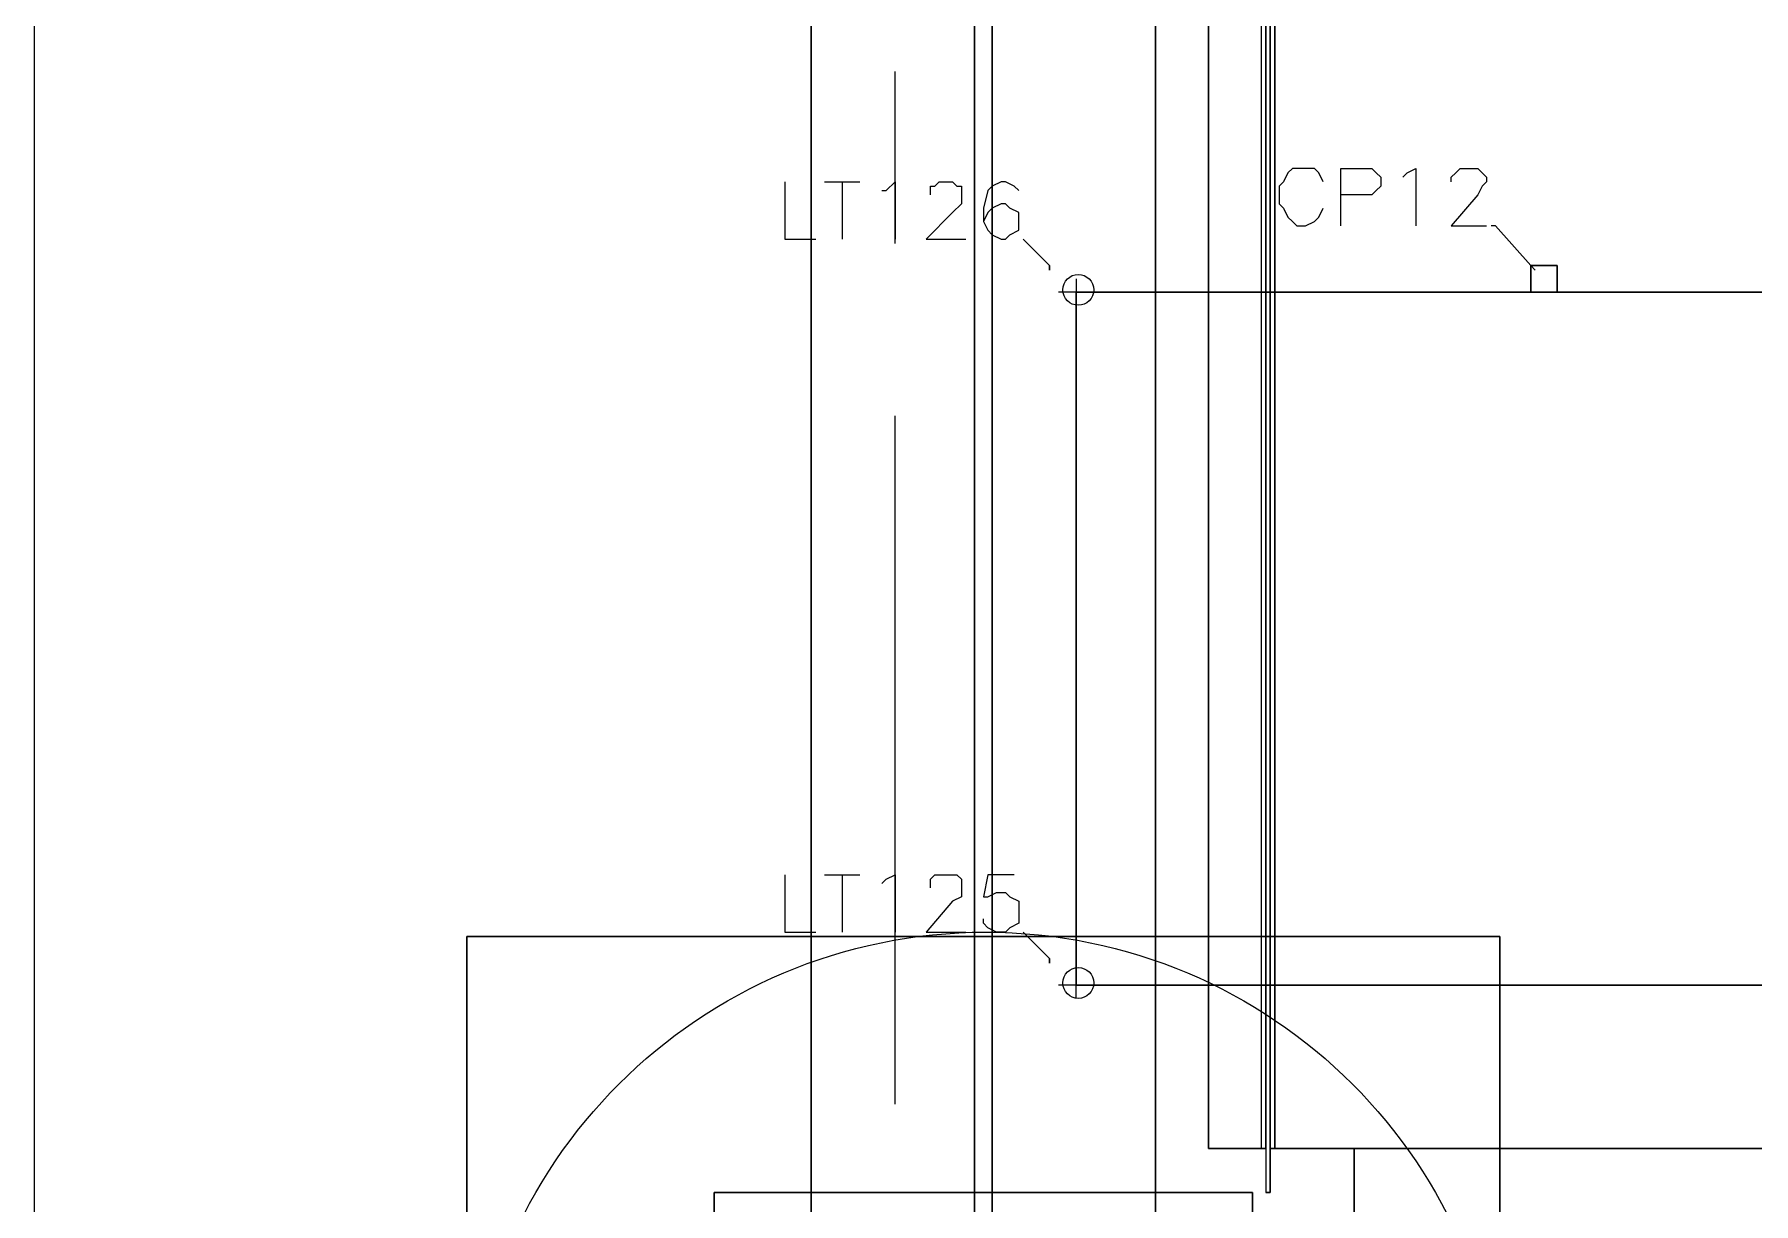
# Model space of a CAD drawing. Header units: metres. Extents: x 114 to 218, y 8 to 180.
# Drawn here: x 126.49 to 132.48, y 79.74 to 83.82 of the extents above; entities that cross this region are included whole.
import ezdxf

# ---------------------------------------------------------------- set-up
doc = ezdxf.new("R2010")
doc.units = ezdxf.units.M
doc.header["$MEASUREMENT"] = 0
for name, color, linetype in [('A-TFP-CONTROL', 7, 'Continuous'), ('A_GRID', 7, 'Continuous'), ('E-LIGHT', 7, 'Continuous'), ('E-LIGHT-CLRANCE', 7, 'Continuous'), ('E-TFP-LIGHT', 7, 'Continuous'), ('M-RA2S-Conn', 7, 'Continuous'), ('M-RA2S-Rect', 7, 'Continuous'), ('S-3D-BEAM', 7, 'Continuous'), ('S-3D-FTNG', 7, 'Continuous'), ('S-3D-PILR', 7, 'Continuous'), ('S-3D-SLAB', 7, 'Continuous'), ('S-3D-Steel', 7, 'Continuous')]:
    doc.layers.add(name, color=color, linetype=linetype)

msp = doc.modelspace()

# ---------------------------------------------------------------- linework, layer by layer
at = {"layer": 'A-TFP-CONTROL', "color": 1, "true_color": 0xff0000}
for points in [[(130.9805, 83.3023), (130.9651, 83.333), (130.9497, 83.3484), (130.919, 83.3484), (130.8882, 83.3484), (130.8728, 83.3484), (130.8574, 83.333), (130.8421, 83.3023), (130.8267, 83.2869), (130.8267, 83.2254), (130.8421, 83.21), (130.8574, 83.1792), (130.8728, 83.1638), (130.8882, 83.1485), (130.919, 83.1485), (130.9497, 83.1638), (130.9651, 83.1792), (130.9805, 83.21)], [(131.042, 83.1485), (131.042, 83.3484), (131.1189, 83.3484), (131.1497, 83.3484), (131.1651, 83.333), (131.1805, 83.3177), (131.1805, 83.2869), (131.1651, 83.2715), (131.1497, 83.2561), (131.1189, 83.2561), (131.042, 83.2561)], [(131.2574, 83.3177), (131.2728, 83.333), (131.3035, 83.3484), (131.3035, 83.1485)], [(131.4266, 83.3023), (131.4266, 83.3177), (131.4419, 83.333), (131.4573, 83.3484), (131.4727, 83.3484), (131.5035, 83.3484), (131.5188, 83.3484), (131.5342, 83.333), (131.5496, 83.3177), (131.5496, 83.3023), (131.5342, 83.2869), (131.5188, 83.2561), (131.4266, 83.1485), (131.5496, 83.1485)], [(131.7034, 83.01), (131.5804, 83.1485), (131.565, 83.1485)], [(131.7957, 83.01), (131.7034, 83.01), (131.7034, 82.9177), (131.7034, 83.01), (131.7957, 83.01)], [(131.7034, 83.01), (131.7034, 83.01)], [(131.7034, 83.01), (131.7034, 83.01)], [(131.7034, 83.01), (131.7188, 82.9946), (131.7188, 82.9946), (131.7034, 83.01), (131.7034, 83.01)], [(131.7957, 82.9177), (131.7957, 83.01), (131.7957, 82.9177)], [(131.7957, 83.01), (131.7957, 83.01)], [(131.7957, 83.01), (131.7957, 83.01)], [(131.7957, 82.9177), (131.7034, 82.9177), (131.7957, 82.9177)], [(131.7034, 82.9177), (131.7034, 82.9177)], [(131.7034, 82.9177), (131.7034, 82.9177)], [(131.7957, 82.9177), (131.7957, 82.9177)]]:
    msp.add_lwpolyline(points, dxfattribs=at)
at = {"layer": 'A_GRID', "color": 1, "true_color": 0xff0000}
for points in [[(129.4885, 83.0869), (129.4885, 83.6868)], [(129.4885, 80.0875), (129.4885, 82.487)]]:
    msp.add_lwpolyline(points, dxfattribs=at)
at = {"layer": 'E-LIGHT', "color": 5, "true_color": 0x0000ff}
for points in [[(130.1191, 80.5028), (130.1191, 82.9177), (134.9182, 82.9177), (134.9182, 80.5028), (134.9182, 82.9177), (130.1191, 82.9177), (130.1191, 80.5028)], [(130.1191, 82.9177), (130.1191, 82.9177)], [(130.1191, 82.9177), (130.1191, 82.9177)], [(134.9182, 80.5028), (130.1191, 80.5028), (134.9182, 80.5028)], [(130.1191, 80.5028), (130.1191, 80.5028)], [(130.1191, 80.5028), (130.1191, 80.5028)]]:
    msp.add_lwpolyline(points, dxfattribs=at)
at = {"layer": 'E-LIGHT-CLRANCE', "color": 150, "true_color": 0x007fff}
for points in [[(130.1191, 80.5028), (130.1191, 82.9177), (134.9182, 82.9177), (134.9182, 80.5028), (134.9182, 82.9177), (130.1191, 82.9177), (130.1191, 80.5028)], [(130.1191, 82.9177), (130.1191, 82.9177)], [(130.1191, 82.9177), (130.1191, 82.9177)], [(134.9182, 80.5028), (130.1191, 80.5028), (134.9182, 80.5028)], [(130.1191, 80.5028), (130.1191, 80.5028)], [(130.1191, 80.5028), (130.1191, 80.5028)]]:
    msp.add_lwpolyline(points, dxfattribs=at)
at = {"layer": 'E-TFP-LIGHT', "color": 5, "true_color": 0x0000ff}
for points in [[(129.1039, 83.3023), (129.1039, 83.1023), (129.2116, 83.1023)], [(129.2424, 83.3023), (129.3654, 83.3023)], [(129.3039, 83.3023), (129.3039, 83.1023)], [(129.4423, 83.2715), (129.4577, 83.2715), (129.4885, 83.3023), (129.4885, 83.1023)], [(129.6115, 83.2561), (129.6115, 83.2715), (129.6115, 83.2869), (129.6269, 83.2869), (129.6423, 83.3023), (129.6884, 83.3023), (129.7038, 83.2869), (129.7192, 83.2869), (129.7192, 83.2715), (129.7192, 83.2408), (129.7192, 83.2254), (129.6884, 83.1946), (129.5961, 83.1023), (129.7346, 83.1023)], [(129.9192, 83.2715), (129.9038, 83.2869), (129.873, 83.3023), (129.8576, 83.3023), (129.8269, 83.2869), (129.8115, 83.2715), (129.7961, 83.21), (129.7961, 83.1638), (129.8115, 83.1331), (129.8269, 83.1177), (129.8576, 83.1023), (129.873, 83.1023), (129.8884, 83.1177), (129.9192, 83.1331), (129.9192, 83.1638), (129.9192, 83.1946), (129.8884, 83.21), (129.873, 83.2254), (129.8576, 83.2254), (129.8269, 83.21), (129.8115, 83.1946), (129.7961, 83.1638)], [(130.0268, 83.01), (129.9345, 83.1023)], [(130.0268, 83.01), (130.0268, 82.9946), (130.0268, 82.9946), (130.0268, 83.01), (130.0268, 83.01)], [(130.1191, 82.8562), (130.1191, 82.9177), (130.0576, 82.9177)], [(130.1191, 82.9639), (130.1191, 82.9177), (130.1653, 82.9177)], [(130.1191, 82.9177), (130.1191, 82.9177)], [(130.1191, 82.9177), (130.1191, 82.9177)], [(130.1653, 82.9177), (130.1653, 82.9177)], [(129.1039, 80.8874), (129.1039, 80.6874), (129.2116, 80.6874)], [(129.2424, 80.8874), (129.3654, 80.8874)], [(129.3039, 80.8874), (129.3039, 80.6874)], [(129.4423, 80.8566), (129.4577, 80.872), (129.4885, 80.8874), (129.4885, 80.6874)], [(129.6115, 80.8412), (129.6115, 80.8566), (129.6115, 80.872), (129.6269, 80.8874), (129.6423, 80.8874), (129.6884, 80.8874), (129.7038, 80.8874), (129.7192, 80.872), (129.7192, 80.8566), (129.7192, 80.8412), (129.7192, 80.8104), (129.6884, 80.7951), (129.5961, 80.6874), (129.7346, 80.6874)], [(129.9038, 80.8874), (129.8115, 80.8874), (129.7961, 80.8104), (129.8115, 80.8104), (129.8422, 80.8258), (129.873, 80.8258), (129.8884, 80.8104), (129.9192, 80.7951), (129.9192, 80.7643), (129.9192, 80.7489), (129.9192, 80.7181), (129.8884, 80.7028), (129.873, 80.6874), (129.8422, 80.6874), (129.8115, 80.7028), (129.7961, 80.7181), (129.7961, 80.7335)], [(130.0268, 80.5951), (129.9345, 80.6874)], [(130.0268, 80.5951), (130.0268, 80.5797), (130.0268, 80.5797), (130.0268, 80.5951), (130.0268, 80.5951)], [(130.1191, 80.549), (130.1191, 80.5028), (130.1653, 80.5028)], [(130.1191, 80.4567), (130.1191, 80.5028), (130.0576, 80.5028)], [(130.1191, 80.5028), (130.1191, 80.5028)], [(130.1191, 80.5028), (130.1191, 80.5028)], [(130.1653, 80.5028), (130.1653, 80.5028)]]:
    msp.add_lwpolyline(points, dxfattribs=at)
for centre in [(130.1268, 82.9254), (130.1268, 80.5105)]:
    msp.add_circle(centre, 0.0538, dxfattribs=at)
at = {"layer": 'M-RA2S-Conn', "color": 6, "true_color": 0xff00ff}
for points in [[(130.7959, 89.2704), (130.7959, 89.2704), (130.7805, 89.2704), (130.7805, 79.7799), (130.7959, 79.7799), (130.7959, 89.2704), (130.7805, 89.2704)], [(130.7805, 89.2704), (130.7805, 79.7799)], [(130.7959, 89.2704), (130.7959, 79.7799)], [(130.7805, 79.9337), (130.7651, 79.9337), (130.7651, 89.132), (130.7805, 89.132)], [(130.7651, 89.132), (130.7805, 89.132), (130.7805, 79.9337), (130.7651, 79.9337), (130.7651, 89.132)], [(130.7805, 79.9337), (130.7805, 79.9337), (130.7805, 89.132)], [(130.8113, 79.9337), (130.7959, 79.9337), (130.8113, 79.9337), (130.8113, 89.132), (130.7959, 89.132), (130.8113, 89.132), (130.8113, 79.9337)], [(130.7959, 89.132), (130.7959, 79.9337), (130.7959, 89.132)], [(130.7651, 79.9337), (130.7651, 79.9337)], [(130.7651, 79.9337), (130.7651, 79.9337)], [(130.7805, 79.9337), (130.7805, 79.9337)], [(130.7959, 79.9337), (130.7959, 79.9337)], [(130.8113, 79.9337), (130.8113, 79.9337)], [(130.7959, 79.7799), (130.7805, 79.7799)], [(130.7805, 79.7799), (130.7805, 79.7799)], [(130.7805, 79.7799), (130.7805, 79.7799)], [(130.7959, 79.7799), (130.7959, 79.7799)]]:
    msp.add_lwpolyline(points, dxfattribs=at)
at = {"layer": 'M-RA2S-Rect', "color": 6, "true_color": 0xff00ff}
for points in [[(130.5806, 79.9337), (130.5806, 89.132), (130.5806, 79.9337), (130.7805, 79.9337), (130.5806, 79.9337)], [(130.7805, 79.9337), (130.7805, 89.132), (130.7805, 79.9337)], [(130.7959, 89.132), (130.7959, 79.9337), (130.7959, 89.132), (136.3949, 89.132), (130.7959, 89.132)], [(130.5806, 79.9337), (130.5806, 79.9337)], [(130.5806, 79.9337), (130.5806, 79.9337)], [(130.7805, 79.9337), (130.7805, 79.9337)], [(130.7805, 79.9337), (130.7805, 79.9337)], [(136.3949, 79.9337), (130.7959, 79.9337), (136.3949, 79.9337)], [(130.7959, 79.9337), (130.7959, 79.9337)], [(131.0882, 79.9337), (141.2862, 79.9337), (131.0882, 79.9337)], [(131.0882, 79.9337), (131.0882, 79.1338), (131.0882, 79.9337)], [(131.0882, 79.9337), (131.0882, 79.9337)]]:
    msp.add_lwpolyline(points, dxfattribs=at)
at = {"layer": 'S-3D-BEAM', "color": 4, "true_color": 0x00ffff}
for points in [[(129.1962, 107.2209), (130.396, 107.2209), (130.396, 107.2209), (130.396, 79.3184), (129.1962, 79.3184), (129.1962, 107.2209)], [(129.1962, 79.3184), (129.1962, 107.2209), (129.1962, 79.3184)], [(129.7653, 107.2209), (129.1962, 107.2209), (129.1962, 107.2209), (129.1962, 79.3184), (129.7653, 79.3184), (129.7653, 107.2209)], [(129.1962, 107.2209), (129.7653, 107.2209), (129.7653, 107.2209), (129.7653, 79.3184), (129.1962, 79.3184), (129.1962, 107.2209)], [(129.1962, 79.3184), (129.1962, 107.2209), (129.1962, 79.3184)], [(130.396, 107.2209), (129.1962, 107.2209), (129.1962, 107.2209), (129.1962, 79.3184), (130.396, 79.3184), (130.396, 107.2209)], [(129.8269, 107.2209), (130.396, 107.2209), (129.8269, 107.2209), (129.8269, 107.2209), (129.8269, 79.3184), (130.396, 79.3184), (130.396, 107.2209), (129.1962, 107.2209), (129.7653, 107.2209)], [(129.7653, 79.3184), (129.7653, 107.2209), (129.7653, 79.3184)], [(129.8269, 107.2209), (130.396, 107.2209), (130.396, 107.2209), (130.396, 79.3184), (129.8269, 79.3184), (129.8269, 107.2209)], [(129.8269, 79.3184), (129.8269, 107.2209), (129.8269, 79.3184)], [(130.396, 79.3184), (130.396, 107.2209), (130.396, 79.3184)], [(130.396, 79.3184), (130.396, 107.2209), (130.396, 79.3184)]]:
    msp.add_lwpolyline(points, dxfattribs=at)
at = {"layer": 'S-3D-FTNG', "color": 254, "true_color": 0xdcdcdc}
for points in [[(127.9964, 80.672), (131.5957, 80.672), (131.5957, 77.0727), (127.9964, 77.0727), (127.9964, 80.672), (127.9964, 77.0727), (131.5957, 77.0727), (131.5957, 80.672), (127.9964, 80.672)], [(127.9964, 80.672), (127.9964, 80.672)], [(131.5957, 80.672), (131.5957, 80.672)]]:
    msp.add_lwpolyline(points, dxfattribs=at)
at = {"layer": 'S-3D-PILR', "color": 8, "true_color": 0x808080}
msp.add_lwpolyline([(129.7961, 80.672), (129.7961, 80.672)], dxfattribs=at)
msp.add_circle((129.8038, 78.88), 1.8073, dxfattribs=at)
msp.add_circle((129.8038, 78.88), 1.8073, dxfattribs=at)
at = {"layer": 'S-3D-SLAB', "color": 51, "true_color": 0xffff7f}
for points in [[(126.489, 23.4674), (126.489, 163.0719)], [(126.489, 23.4674), (126.489, 163.0719), (202.5978, 163.0719), (202.5978, 106.8671), (197.5064, 106.8671), (197.5064, 104.4983), (198.1063, 104.4983), (198.1063, 100.4837), (197.5064, 100.4837), (197.5064, 79.6722), (202.5978, 79.6722), (202.5978, 23.4674), (126.489, 23.4674)]]:
    msp.add_lwpolyline(points, dxfattribs=at)
at = {"layer": 'S-3D-Steel', "color": 4, "true_color": 0x00ffff}
for points in [[(128.8578, 79.7799), (128.8578, 77.9648), (130.7344, 77.9648), (130.7344, 79.7799), (130.7344, 77.9648), (128.8578, 77.9648), (128.8578, 79.7799), (130.7344, 79.7799), (128.8578, 79.7799)], [(128.8578, 79.7799), (128.8578, 79.7799)], [(130.7344, 79.7799), (130.7344, 79.7799)]]:
    msp.add_lwpolyline(points, dxfattribs=at)

doc.saveas('drawing.dxf')
